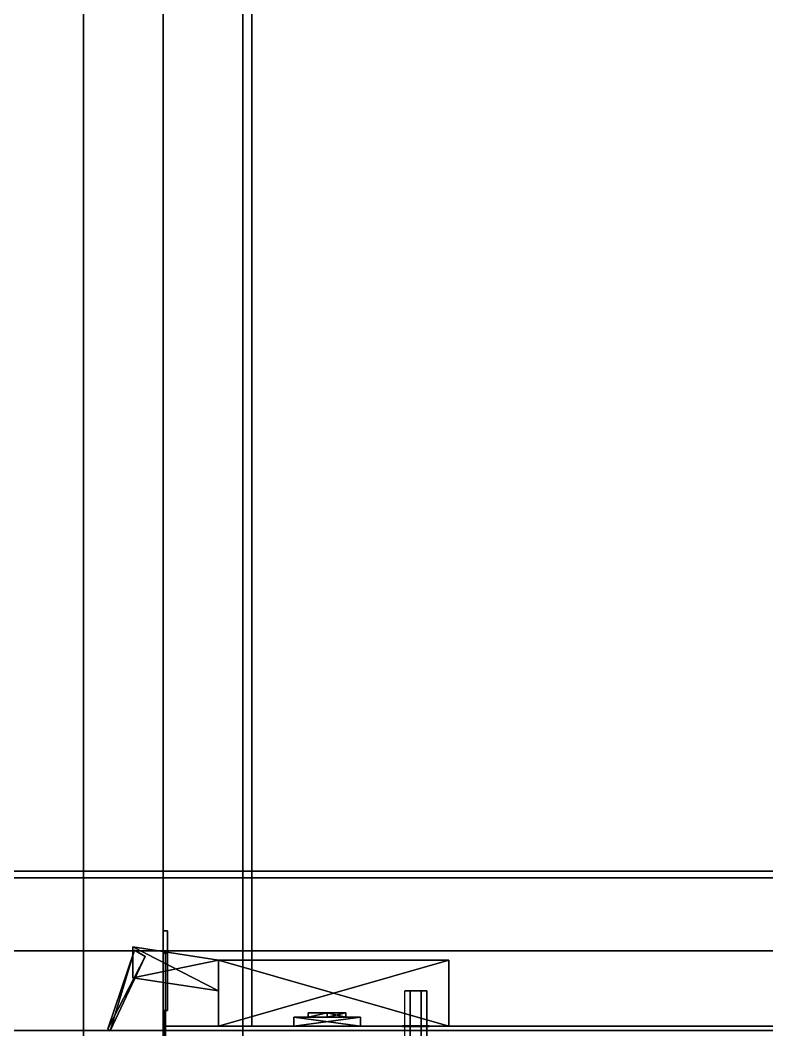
# Model space of a CAD drawing. Extents: x 0 to 4068, y -4475 to 0.
# Drawn here: x 1770.7 to 1939.2, y -2110.3 to -1882.3 of the extents above; entities that cross this region are included whole.
import ezdxf

# ---------------------------------------------------------------- set-up
doc = ezdxf.new("R2010")
doc.units = 0
for name, color, linetype in [('LAYER0', 7, 'CONTINUOUS'), ('LAYER102', 253, 'CONTINUOUS'), ('LAYER103', 28, 'CONTINUOUS'), ('LAYER104', 253, 'CONTINUOUS'), ('LAYER105', 253, 'CONTINUOUS'), ('LAYER107', 253, 'CONTINUOUS'), ('LAYER109', 253, 'CONTINUOUS'), ('LAYER12', 7, 'CONTINUOUS'), ('LAYER128', 253, 'CONTINUOUS'), ('LAYER130', 253, 'CONTINUOUS'), ('LAYER132', 253, 'CONTINUOUS'), ('LAYER133', 253, 'CONTINUOUS'), ('LAYER17', 7, 'CONTINUOUS'), ('LAYER24', 2, 'CONTINUOUS'), ('LAYER31', 45, 'CONTINUOUS'), ('LAYER33', 45, 'CONTINUOUS'), ('LAYER34', 45, 'CONTINUOUS'), ('LAYER36', 45, 'CONTINUOUS'), ('LAYER43', 45, 'CONTINUOUS'), ('LAYER44', 45, 'CONTINUOUS'), ('LAYER45', 45, 'CONTINUOUS'), ('LAYER46', 45, 'CONTINUOUS'), ('LAYER48', 45, 'CONTINUOUS'), ('LAYER49', 45, 'CONTINUOUS'), ('LAYER5', 7, 'CONTINUOUS'), ('LAYER51', 45, 'CONTINUOUS'), ('LAYER52', 45, 'CONTINUOUS'), ('LAYER54', 45, 'CONTINUOUS'), ('LAYER55', 254, 'CONTINUOUS')]:
    doc.layers.add(name, color=color, linetype=linetype)

msp = doc.modelspace()

# ---------------------------------------------------------------- linework, layer by layer
at = {"layer": 'LAYER0', "invisible_edges": 1}
for points in [[(4068, 0), (0, -4475), (0, 0), (4068, 0)], [(0, -4475), (4068, 0), (4068, -4475), (0, -4475)]]:
    msp.add_3dface(points, dxfattribs=at)
at = {"layer": 'LAYER102'}
for points in [[(1798.925, -2093.808, 1802.348), (1790.5, -2110.091, 1802.348), (1796.544, -2092.318, 1802.348), (1798.925, -2093.808, 1802.348)], [(1791.077, -2110.582, 1813.652), (1796.544, -2092.318, 1813.652), (1790.5, -2110.091, 1813.652), (1791.077, -2110.582, 1813.652)], [(1790.5, -2110.091, 1802.348), (1790.5, -2110.091, 1813.652), (1796.544, -2092.318, 1802.348), (1790.5, -2110.091, 1802.348)], [(1796.544, -2092.318, 1802.348), (1790.5, -2110.091, 1813.652), (1796.544, -2092.318, 1813.652), (1796.544, -2092.318, 1802.348)], [(1798.925, -2093.808, 2256.348), (1790.5, -2110.091, 2256.348), (1796.544, -2092.318, 2256.348), (1798.925, -2093.808, 2256.348)], [(1791.077, -2110.582, 2267.652), (1796.544, -2092.318, 2267.652), (1790.5, -2110.091, 2267.652), (1791.077, -2110.582, 2267.652)], [(1790.5, -2110.091, 2256.348), (1790.5, -2110.091, 2267.652), (1796.544, -2092.318, 2256.348), (1790.5, -2110.091, 2256.348)], [(1796.544, -2092.318, 2256.348), (1790.5, -2110.091, 2267.652), (1796.544, -2092.318, 2267.652), (1796.544, -2092.318, 2256.348)], [(1798.925, -2093.808, 1813.652), (1796.544, -2092.318, 1813.652), (1791.077, -2110.582, 1813.652), (1798.925, -2093.808, 1813.652)], [(1798.925, -2093.808, 2267.652), (1796.544, -2092.318, 2267.652), (1791.077, -2110.582, 2267.652), (1798.925, -2093.808, 2267.652)], [(1796.135, -2098.558, 1801.217), (1796.135, -2091.594, 1801.217), (1815.5, -2101.542, 1801.217), (1796.135, -2098.558, 1801.217)], [(1815.5, -2101.542, 1801.217), (1796.135, -2091.594, 1801.217), (1815.5, -2094.579, 1801.217), (1815.5, -2101.542, 1801.217)], [(1796.135, -2098.558, 1814.783), (1815.5, -2094.579, 1814.783), (1796.135, -2091.594, 1814.783), (1796.135, -2098.558, 1814.783)], [(1796.135, -2091.594, 1801.217), (1796.135, -2091.594, 1814.783), (1815.5, -2094.579, 1801.217), (1796.135, -2091.594, 1801.217)], [(1815.5, -2094.579, 1801.217), (1796.135, -2091.594, 1814.783), (1815.5, -2094.579, 1814.783), (1815.5, -2094.579, 1801.217)], [(1796.135, -2098.558, 2255.217), (1796.135, -2091.594, 2255.217), (1815.5, -2101.542, 2255.217), (1796.135, -2098.558, 2255.217)], [(1815.5, -2101.542, 2255.217), (1796.135, -2091.594, 2255.217), (1815.5, -2094.579, 2255.217), (1815.5, -2101.542, 2255.217)], [(1796.135, -2098.558, 2268.783), (1815.5, -2094.579, 2268.783), (1796.135, -2091.594, 2268.783), (1796.135, -2098.558, 2268.783)], [(1796.135, -2091.594, 2255.217), (1796.135, -2091.594, 2268.783), (1815.5, -2094.579, 2255.217), (1796.135, -2091.594, 2255.217)], [(1815.5, -2094.579, 2255.217), (1796.135, -2091.594, 2268.783), (1815.5, -2094.579, 2268.783), (1815.5, -2094.579, 2255.217)], [(1791.077, -2110.582, 1802.348), (1790.5, -2110.091, 1802.348), (1798.925, -2093.808, 1802.348), (1791.077, -2110.582, 1802.348)], [(1791.077, -2110.582, 2256.348), (1790.5, -2110.091, 2256.348), (1798.925, -2093.808, 2256.348), (1791.077, -2110.582, 2256.348)], [(1815.5, -2101.542, 1814.783), (1815.5, -2094.579, 1814.783), (1796.135, -2098.558, 1814.783), (1815.5, -2101.542, 1814.783)], [(1815.5, -2101.542, 2268.783), (1815.5, -2094.579, 2268.783), (1796.135, -2098.558, 2268.783), (1815.5, -2101.542, 2268.783)], [(1815.5, -2109.5, 1801.217), (1815.5, -2094.579, 1801.217), (1867.5, -2109.5, 1801.217), (1815.5, -2109.5, 1801.217)], [(1867.5, -2109.5, 1801.217), (1815.5, -2094.579, 1801.217), (1867.5, -2094.579, 1801.217), (1867.5, -2109.5, 1801.217)], [(1867.5, -2109.5, 1814.783), (1867.5, -2094.579, 1814.783), (1815.5, -2109.5, 1814.783), (1867.5, -2109.5, 1814.783)], [(1815.5, -2109.5, 1814.783), (1867.5, -2094.579, 1814.783), (1815.5, -2094.579, 1814.783), (1815.5, -2109.5, 1814.783)], [(1815.5, -2094.579, 1801.217), (1815.5, -2094.579, 1814.783), (1867.5, -2094.579, 1801.217), (1815.5, -2094.579, 1801.217)], [(1867.5, -2094.579, 1801.217), (1815.5, -2094.579, 1814.783), (1867.5, -2094.579, 1814.783), (1867.5, -2094.579, 1801.217)], [(1815.5, -2109.5, 2255.217), (1815.5, -2094.579, 2255.217), (1867.5, -2109.5, 2255.217), (1815.5, -2109.5, 2255.217)], [(1867.5, -2109.5, 2255.217), (1815.5, -2094.579, 2255.217), (1867.5, -2094.579, 2255.217), (1867.5, -2109.5, 2255.217)], [(1867.5, -2109.5, 2268.783), (1867.5, -2094.579, 2268.783), (1815.5, -2109.5, 2268.783), (1867.5, -2109.5, 2268.783)], [(1815.5, -2109.5, 2268.783), (1867.5, -2094.579, 2268.783), (1815.5, -2094.579, 2268.783), (1815.5, -2109.5, 2268.783)], [(1815.5, -2094.579, 2255.217), (1815.5, -2094.579, 2268.783), (1867.5, -2094.579, 2255.217), (1815.5, -2094.579, 2255.217)], [(1867.5, -2094.579, 2255.217), (1815.5, -2094.579, 2268.783), (1867.5, -2094.579, 2268.783), (1867.5, -2094.579, 2255.217)], [(1867.5, -2109.5, 1801.217), (1867.5, -2094.579, 1801.217), (1867.5, -2109.5, 1814.783), (1867.5, -2109.5, 1801.217)], [(1867.5, -2109.5, 1814.783), (1867.5, -2094.579, 1801.217), (1867.5, -2094.579, 1814.783), (1867.5, -2109.5, 1814.783)], [(1867.5, -2109.5, 2255.217), (1867.5, -2094.579, 2255.217), (1867.5, -2109.5, 2268.783), (1867.5, -2109.5, 2255.217)], [(1867.5, -2109.5, 2268.783), (1867.5, -2094.579, 2255.217), (1867.5, -2094.579, 2268.783), (1867.5, -2109.5, 2268.783)], [(1835.757, -2106.516, 1826.087), (1840, -2106.516, 1821.291), (1835.757, -2107.51, 1826.087), (1835.757, -2106.516, 1826.087)], [(1835.757, -2107.51, 1826.087), (1840, -2106.516, 1821.291), (1840, -2107.51, 1821.291), (1835.757, -2107.51, 1826.087)], [(1840, -2107.51, 1830.883), (1840, -2106.516, 1830.883), (1835.757, -2107.51, 1826.087), (1840, -2107.51, 1830.883)], [(1835.757, -2107.51, 1826.087), (1840, -2106.516, 1830.883), (1835.757, -2106.516, 1826.087), (1835.757, -2107.51, 1826.087)], [(1840, -2106.516, 1830.883), (1844.243, -2106.516, 1826.087), (1835.757, -2106.516, 1826.087), (1840, -2106.516, 1830.883)], [(1835.757, -2106.516, 1826.087), (1844.243, -2106.516, 1826.087), (1840, -2106.516, 1821.291), (1835.757, -2106.516, 1826.087)], [(1835.757, -2106.516, 1789.913), (1840, -2106.516, 1785.117), (1835.757, -2107.51, 1789.913), (1835.757, -2106.516, 1789.913)], [(1835.757, -2107.51, 1789.913), (1840, -2106.516, 1785.117), (1840, -2107.51, 1785.117), (1835.757, -2107.51, 1789.913)], [(1840, -2107.51, 1794.709), (1840, -2106.516, 1794.709), (1835.757, -2107.51, 1789.913), (1840, -2107.51, 1794.709)], [(1835.757, -2107.51, 1789.913), (1840, -2106.516, 1794.709), (1835.757, -2106.516, 1789.913), (1835.757, -2107.51, 1789.913)], [(1840, -2106.516, 1794.709), (1844.243, -2106.516, 1789.913), (1835.757, -2106.516, 1789.913), (1840, -2106.516, 1794.709)], [(1835.757, -2106.516, 1789.913), (1844.243, -2106.516, 1789.913), (1840, -2106.516, 1785.117), (1835.757, -2106.516, 1789.913)], [(1835.757, -2106.516, 2280.087), (1840, -2106.516, 2275.291), (1835.757, -2107.51, 2280.087), (1835.757, -2106.516, 2280.087)], [(1835.757, -2107.51, 2280.087), (1840, -2106.516, 2275.291), (1840, -2107.51, 2275.291), (1835.757, -2107.51, 2280.087)], [(1840, -2107.51, 2284.883), (1840, -2106.516, 2284.883), (1835.757, -2107.51, 2280.087), (1840, -2107.51, 2284.883)], [(1835.757, -2107.51, 2280.087), (1840, -2106.516, 2284.883), (1835.757, -2106.516, 2280.087), (1835.757, -2107.51, 2280.087)], [(1840, -2106.516, 2284.883), (1844.243, -2106.516, 2280.087), (1835.757, -2106.516, 2280.087), (1840, -2106.516, 2284.883)], [(1835.757, -2106.516, 2280.087), (1844.243, -2106.516, 2280.087), (1840, -2106.516, 2275.291), (1835.757, -2106.516, 2280.087)], [(1835.757, -2106.516, 2243.913), (1840, -2106.516, 2239.117), (1835.757, -2107.51, 2243.913), (1835.757, -2106.516, 2243.913)], [(1835.757, -2107.51, 2243.913), (1840, -2106.516, 2239.117), (1840, -2107.51, 2239.117), (1835.757, -2107.51, 2243.913)], [(1840, -2107.51, 2248.709), (1840, -2106.516, 2248.709), (1835.757, -2107.51, 2243.913), (1840, -2107.51, 2248.709)], [(1835.757, -2107.51, 2243.913), (1840, -2106.516, 2248.709), (1835.757, -2106.516, 2243.913), (1835.757, -2107.51, 2243.913)], [(1840, -2106.516, 2248.709), (1844.243, -2106.516, 2243.913), (1835.757, -2106.516, 2243.913), (1840, -2106.516, 2248.709)], [(1835.757, -2106.516, 2243.913), (1844.243, -2106.516, 2243.913), (1840, -2106.516, 2239.117), (1835.757, -2106.516, 2243.913)], [(1840, -2106.516, 1821.291), (1844.243, -2106.516, 1826.087), (1840, -2107.51, 1821.291), (1840, -2106.516, 1821.291)], [(1840, -2107.51, 1821.291), (1844.243, -2106.516, 1826.087), (1844.243, -2107.51, 1826.087), (1840, -2107.51, 1821.291)], [(1844.243, -2106.516, 1826.087), (1840, -2106.516, 1830.883), (1844.243, -2107.51, 1826.087), (1844.243, -2106.516, 1826.087)], [(1844.243, -2107.51, 1826.087), (1840, -2106.516, 1830.883), (1840, -2107.51, 1830.883), (1844.243, -2107.51, 1826.087)], [(1840, -2106.516, 1785.117), (1844.243, -2106.516, 1789.913), (1840, -2107.51, 1785.117), (1840, -2106.516, 1785.117)], [(1840, -2107.51, 1785.117), (1844.243, -2106.516, 1789.913), (1844.243, -2107.51, 1789.913), (1840, -2107.51, 1785.117)], [(1844.243, -2106.516, 1789.913), (1840, -2106.516, 1794.709), (1844.243, -2107.51, 1789.913), (1844.243, -2106.516, 1789.913)], [(1844.243, -2107.51, 1789.913), (1840, -2106.516, 1794.709), (1840, -2107.51, 1794.709), (1844.243, -2107.51, 1789.913)], [(1840, -2106.516, 2275.291), (1844.243, -2106.516, 2280.087), (1840, -2107.51, 2275.291), (1840, -2106.516, 2275.291)], [(1840, -2107.51, 2275.291), (1844.243, -2106.516, 2280.087), (1844.243, -2107.51, 2280.087), (1840, -2107.51, 2275.291)], [(1844.243, -2106.516, 2280.087), (1840, -2106.516, 2284.883), (1844.243, -2107.51, 2280.087), (1844.243, -2106.516, 2280.087)], [(1844.243, -2107.51, 2280.087), (1840, -2106.516, 2284.883), (1840, -2107.51, 2284.883), (1844.243, -2107.51, 2280.087)], [(1840, -2106.516, 2239.117), (1844.243, -2106.516, 2243.913), (1840, -2107.51, 2239.117), (1840, -2106.516, 2239.117)], [(1840, -2107.51, 2239.117), (1844.243, -2106.516, 2243.913), (1844.243, -2107.51, 2243.913), (1840, -2107.51, 2239.117)], [(1844.243, -2106.516, 2243.913), (1840, -2106.516, 2248.709), (1844.243, -2107.51, 2243.913), (1844.243, -2106.516, 2243.913)], [(1844.243, -2107.51, 2243.913), (1840, -2106.516, 2248.709), (1840, -2107.51, 2248.709), (1844.243, -2107.51, 2243.913)], [(1832.5, -2107.51, 1834), (1832.5, -2109.5, 1834), (1847.5, -2109.5, 1834), (1832.5, -2107.51, 1834)], [(1832.5, -2107.51, 1834), (1847.5, -2109.5, 1834), (1847.5, -2107.51, 1834), (1832.5, -2107.51, 1834)], [(1847.5, -2107.51, 1782), (1847.5, -2109.5, 1782), (1832.5, -2109.5, 1782), (1847.5, -2107.51, 1782)], [(1847.5, -2107.51, 1782), (1832.5, -2109.5, 1782), (1832.5, -2107.51, 1782), (1847.5, -2107.51, 1782)], [(1832.5, -2109.5, 1782), (1832.5, -2109.5, 1834), (1832.5, -2107.51, 1834), (1832.5, -2109.5, 1782)], [(1832.5, -2109.5, 1782), (1832.5, -2107.51, 1834), (1832.5, -2107.51, 1782), (1832.5, -2109.5, 1782)], [(1832.5, -2107.51, 1782), (1832.5, -2107.51, 1834), (1847.5, -2107.51, 1834), (1832.5, -2107.51, 1782)], [(1832.5, -2107.51, 1782), (1847.5, -2107.51, 1834), (1847.5, -2107.51, 1782), (1832.5, -2107.51, 1782)], [(1832.5, -2107.51, 2288), (1832.5, -2109.5, 2288), (1847.5, -2109.5, 2288), (1832.5, -2107.51, 2288)], [(1832.5, -2107.51, 2288), (1847.5, -2109.5, 2288), (1847.5, -2107.51, 2288), (1832.5, -2107.51, 2288)], [(1847.5, -2107.51, 2236), (1847.5, -2109.5, 2236), (1832.5, -2109.5, 2236), (1847.5, -2107.51, 2236)], [(1847.5, -2107.51, 2236), (1832.5, -2109.5, 2236), (1832.5, -2107.51, 2236), (1847.5, -2107.51, 2236)], [(1832.5, -2109.5, 2236), (1832.5, -2109.5, 2288), (1832.5, -2107.51, 2288), (1832.5, -2109.5, 2236)], [(1832.5, -2109.5, 2236), (1832.5, -2107.51, 2288), (1832.5, -2107.51, 2236), (1832.5, -2109.5, 2236)], [(1832.5, -2107.51, 2236), (1832.5, -2107.51, 2288), (1847.5, -2107.51, 2288), (1832.5, -2107.51, 2236)], [(1832.5, -2107.51, 2236), (1847.5, -2107.51, 2288), (1847.5, -2107.51, 2236), (1832.5, -2107.51, 2236)], [(1840, -2107.51, 1830.883), (1840, -2107.51, 1821.291), (1835.757, -2107.51, 1826.087), (1840, -2107.51, 1830.883)], [(1840, -2107.51, 1794.709), (1840, -2107.51, 1785.117), (1835.757, -2107.51, 1789.913), (1840, -2107.51, 1794.709)], [(1840, -2107.51, 2284.883), (1840, -2107.51, 2275.291), (1835.757, -2107.51, 2280.087), (1840, -2107.51, 2284.883)], [(1840, -2107.51, 2248.709), (1840, -2107.51, 2239.117), (1835.757, -2107.51, 2243.913), (1840, -2107.51, 2248.709)], [(1840, -2107.51, 1830.883), (1844.243, -2107.51, 1826.087), (1840, -2107.51, 1821.291), (1840, -2107.51, 1830.883)], [(1840, -2107.51, 1794.709), (1844.243, -2107.51, 1789.913), (1840, -2107.51, 1785.117), (1840, -2107.51, 1794.709)], [(1840, -2107.51, 2284.883), (1844.243, -2107.51, 2280.087), (1840, -2107.51, 2275.291), (1840, -2107.51, 2284.883)], [(1840, -2107.51, 2248.709), (1844.243, -2107.51, 2243.913), (1840, -2107.51, 2239.117), (1840, -2107.51, 2248.709)], [(1847.5, -2107.51, 1834), (1847.5, -2109.5, 1834), (1847.5, -2109.5, 1782), (1847.5, -2107.51, 1834)], [(1847.5, -2107.51, 1834), (1847.5, -2109.5, 1782), (1847.5, -2107.51, 1782), (1847.5, -2107.51, 1834)], [(1847.5, -2107.51, 2288), (1847.5, -2109.5, 2288), (1847.5, -2109.5, 2236), (1847.5, -2107.51, 2288)], [(1847.5, -2107.51, 2288), (1847.5, -2109.5, 2236), (1847.5, -2107.51, 2236), (1847.5, -2107.51, 2288)]]:
    msp.add_3dface(points, dxfattribs=at)
at = {"layer": 'LAYER103'}
for points, invisible_edges in [([(1803.5, -2106, 1817), (1803.5, -2106, 1799), (1803.5, -2093, 1799), (1803.5, -2093, 1817)], 1), ([(1803.5, -2106, 2271), (1803.5, -2106, 2253), (1803.5, -2093, 2253), (1803.5, -2093, 2271)], 1), ([(1803.5, -2110.209, 1813.317), (1803.5, -2110, 1802.5), (1803.5, -2106, 1799), (1803.5, -2106, 1817)], 5), ([(1803.5, -2110.209, 2267.317), (1803.5, -2110, 2256.5), (1803.5, -2106, 2253), (1803.5, -2106, 2271)], 5), ([(1803.5, -2117, 1813.5), (1803.5, -2117, 1802.5), (1803.5, -2110, 1802.5), (1803.5, -2110.209, 1813.317)], 4), ([(1803.5, -2117, 2267.5), (1803.5, -2117, 2256.5), (1803.5, -2110, 2256.5), (1803.5, -2110.209, 2267.317)], 4)]:
    msp.add_3dface(points, dxfattribs=dict(at, invisible_edges=invisible_edges))
at = {"layer": 'LAYER104', "invisible_edges": 1}
for points in [[(1803, -1704, 2362), (1803, -2125.5, 1708), (1803, -1704, 1708), (1803, -1704, 2362)], [(1803, -2125.5, 1708), (1803, -1704, 2362), (1803, -2125.5, 2362), (1803, -2125.5, 1708)]]:
    msp.add_3dface(points, dxfattribs=at)
at = {"layer": 'LAYER105', "invisible_edges": 1}
for points in [[(1785, -1704, 1708), (1803, -2125.5, 1708), (1785, -2125.5, 1708), (1785, -1704, 1708)], [(1803, -2125.5, 1708), (1785, -1704, 1708), (1803, -1704, 1708), (1803, -2125.5, 1708)]]:
    msp.add_3dface(points, dxfattribs=at)
at = {"layer": 'LAYER107', "invisible_edges": 1}
for points in [[(1803, -1704, 2362), (1785, -2125.5, 2362), (1803, -2125.5, 2362), (1803, -1704, 2362)], [(1785, -2125.5, 2362), (1803, -1704, 2362), (1785, -1704, 2362), (1785, -2125.5, 2362)]]:
    msp.add_3dface(points, dxfattribs=at)
at = {"layer": 'LAYER109', "invisible_edges": 1}
for points in [[(1785, -2125.5, 2362), (1785, -1704, 1708), (1785, -2125.5, 1708), (1785, -2125.5, 2362)], [(1785, -1704, 1708), (1785, -2125.5, 2362), (1785, -1704, 2362), (1785, -1704, 1708)]]:
    msp.add_3dface(points, dxfattribs=at)
at = {"layer": 'LAYER12'}
for points, invisible_edges in [([(1567, -2886, 873), (1627.02, -2076, 873), (2153, -2886, 873), (1567, -2886, 873)], 3), ([(2153, -2886, 873), (1627.02, -2076, 873), (2068, -2076, 873), (2153, -2886, 873)], 5)]:
    msp.add_3dface(points, dxfattribs=dict(at, invisible_edges=invisible_edges))
at = {"layer": 'LAYER128', "invisible_edges": 1}
for points in [[(1821, -2882.5, 2425), (1821, -527.5, 2365), (1821, -527.5, 2425), (1821, -2882.5, 2425)], [(1821, -527.5, 2365), (1821, -2882.5, 2425), (1821, -2882.5, 2365), (1821, -527.5, 2365)]]:
    msp.add_3dface(points, dxfattribs=at)
at = {"layer": 'LAYER130', "invisible_edges": 1}
for points in [[(1803, -2882.5, 2365), (1821, -527.5, 2365), (1821, -2882.5, 2365), (1803, -2882.5, 2365)], [(1821, -527.5, 2365), (1803, -2882.5, 2365), (1803, -527.5, 2365), (1821, -527.5, 2365)]]:
    msp.add_3dface(points, dxfattribs=at)
at = {"layer": 'LAYER132', "invisible_edges": 1}
for points in [[(1803, -527.5, 2425), (1821, -2882.5, 2425), (1821, -527.5, 2425), (1803, -527.5, 2425)], [(1821, -2882.5, 2425), (1803, -527.5, 2425), (1803, -2882.5, 2425), (1821, -2882.5, 2425)]]:
    msp.add_3dface(points, dxfattribs=at)
at = {"layer": 'LAYER133', "invisible_edges": 1}
for points in [[(1803, -2882.5, 2365), (1803, -527.5, 2425), (1803, -527.5, 2365), (1803, -2882.5, 2365)], [(1803, -527.5, 2425), (1803, -2882.5, 2365), (1803, -2882.5, 2425), (1803, -527.5, 2425)]]:
    msp.add_3dface(points, dxfattribs=at)
at = {"layer": 'LAYER17'}
for points, invisible_edges in [([(1627.02, -2076, 927), (1567, -2886, 927), (2153, -2886, 927), (1627.02, -2076, 927)], 5), ([(1627.02, -2076, 927), (2153, -2886, 927), (2068, -2076, 927), (1627.02, -2076, 927)], 3)]:
    msp.add_3dface(points, dxfattribs=dict(at, invisible_edges=invisible_edges))
at = {"layer": 'LAYER24'}
for points in [[(1804, -2088, 1829), (1803, -2088, 1829), (1804, -2088, 1829)], [(1804, -2106, 1787), (1803, -2106, 1787), (1803, -2088, 1787), (1804, -2088, 1787)], [(1803, -2088, 1787), (1803, -2088, 1829), (1804, -2088, 1829), (1804, -2088, 1787)], [(1804, -2106, 1829), (1803, -2106, 1829), (1803, -2088, 1829), (1804, -2088, 1829)], [(1803, -2088, 1787), (1803, -2106, 1787), (1803, -2106, 1829), (1803, -2088, 1829)], [(1804, -2088, 2283), (1803, -2088, 2283), (1804, -2088, 2283)], [(1804, -2106, 2241), (1803, -2106, 2241), (1803, -2088, 2241), (1804, -2088, 2241)], [(1803, -2088, 2241), (1803, -2088, 2283), (1804, -2088, 2283), (1804, -2088, 2241)], [(1804, -2106, 2283), (1803, -2106, 2283), (1803, -2088, 2283), (1804, -2088, 2283)], [(1803, -2088, 2241), (1803, -2106, 2241), (1803, -2106, 2283), (1803, -2088, 2283)], [(1804, -2088, 1787), (1804, -2106, 1787), (1804, -2106, 1787), (1804, -2088, 1787)], [(1804, -2088, 1829), (1804, -2106, 1829), (1804, -2106, 1829), (1804, -2088, 1829)], [(1804, -2088, 2241), (1804, -2106, 2241), (1804, -2106, 2241), (1804, -2088, 2241)], [(1804, -2088, 2283), (1804, -2106, 2283), (1804, -2106, 2283), (1804, -2088, 2283)], [(1803, -2093, 1799), (1803, -2093, 1817), (1803, -2093, 1799)], [(1804, -2093, 1799), (1803, -2093, 1799), (1803, -2093, 1817), (1804, -2093, 1817)], [(1804, -2093, 1799), (1803, -2093, 1799), (1803, -2106, 1799), (1804, -2106, 1799)], [(1804, -2093, 1817), (1803, -2093, 1817), (1803, -2106, 1817), (1804, -2106, 1817)], [(1803, -2093, 2253), (1803, -2093, 2271), (1803, -2093, 2253)], [(1804, -2093, 2253), (1803, -2093, 2253), (1803, -2093, 2271), (1804, -2093, 2271)], [(1804, -2093, 2253), (1803, -2093, 2253), (1803, -2106, 2253), (1804, -2106, 2253)], [(1804, -2093, 2271), (1803, -2093, 2271), (1803, -2106, 2271), (1804, -2106, 2271)], [(1803, -2106, 1799), (1803, -2106, 1787), (1803, -2106, 1799)], [(1803, -2106, 1817), (1803, -2106, 1829), (1803, -2106, 1817)], [(1804, -2106, 1799), (1803, -2106, 1799), (1803, -2106, 1787), (1804, -2106, 1787)], [(1804, -2106, 1817), (1803, -2106, 1817), (1803, -2106, 1829), (1804, -2106, 1829)], [(1803, -2106, 2253), (1803, -2106, 2241), (1803, -2106, 2253)], [(1803, -2106, 2271), (1803, -2106, 2283), (1803, -2106, 2271)], [(1804, -2106, 2253), (1803, -2106, 2253), (1803, -2106, 2241), (1804, -2106, 2241)], [(1804, -2106, 2271), (1803, -2106, 2271), (1803, -2106, 2283), (1804, -2106, 2283)]]:
    msp.add_3dface(points, dxfattribs=at)
for points, invisible_edges in [([(1804, -2088, 1829), (1804, -2088, 1787), (1804, -2093, 1799), (1804, -2093, 1817)], 10), ([(1804, -2088, 1787), (1804, -2093, 1799), (1804, -2106, 1799), (1804, -2106, 1787)], 1), ([(1804, -2088, 1829), (1804, -2093, 1817), (1804, -2106, 1817), (1804, -2106, 1829)], 1), ([(1804, -2088, 2283), (1804, -2088, 2241), (1804, -2093, 2253), (1804, -2093, 2271)], 10), ([(1804, -2088, 2241), (1804, -2093, 2253), (1804, -2106, 2253), (1804, -2106, 2241)], 1), ([(1804, -2088, 2283), (1804, -2093, 2271), (1804, -2106, 2271), (1804, -2106, 2283)], 1), ([(1803.25, -2106, 1795), (1803.25, -2110.975, 1795.99), (1803.25, -2110, 1802.5), (1803.25, -2106, 1799)], 2), ([(1803.25, -2110.975, 1820.01), (1803.25, -2106, 1821), (1803.25, -2106, 1817), (1803.25, -2110, 1813.5)], 8), ([(1803.25, -2106, 2249), (1803.25, -2110.975, 2249.99), (1803.25, -2110, 2256.5), (1803.25, -2106, 2253)], 2), ([(1803.25, -2110.975, 2274.01), (1803.25, -2106, 2275), (1803.25, -2106, 2271), (1803.25, -2110, 2267.5)], 8), ([(1803.25, -2110.975, 1795.99), (1803.25, -2115.192, 1798.808), (1803.25, -2113.5, 1802.5), (1803.25, -2110, 1802.5)], 10), ([(1803.25, -2115.192, 1817.192), (1803.25, -2110.975, 1820.01), (1803.25, -2110, 1813.5), (1803.25, -2113.5, 1813.5)], 10), ([(1803.25, -2110.975, 2249.99), (1803.25, -2115.192, 2252.808), (1803.25, -2113.5, 2256.5), (1803.25, -2110, 2256.5)], 10), ([(1803.25, -2115.192, 2271.192), (1803.25, -2110.975, 2274.01), (1803.25, -2110, 2267.5), (1803.25, -2113.5, 2267.5)], 10)]:
    msp.add_3dface(points, dxfattribs=dict(at, invisible_edges=invisible_edges))
at = {"layer": 'LAYER31', "invisible_edges": 1}
for points in [[(2153, -1295.5, 2364), (1803, -2109.5, 2364), (2153, -2109.5, 2364), (2153, -1295.5, 2364)], [(1803, -2109.5, 2364), (2153, -1295.5, 2364), (1803, -1295.5, 2364), (1803, -2109.5, 2364)], [(2153, -2109.5, 1706), (1803, -1295.5, 1706), (2153, -1295.5, 1706), (2153, -2109.5, 1706)], [(1803, -1295.5, 1706), (2153, -2109.5, 1706), (1803, -2109.5, 1706), (1803, -1295.5, 1706)], [(2153, -2074.5, 154), (1617, -1330.5, 154), (2153, -1330.5, 154), (2153, -2074.5, 154)], [(1617, -1330.5, 154), (2153, -2074.5, 154), (1617, -2074.5, 154), (1617, -1330.5, 154)]]:
    msp.add_3dface(points, dxfattribs=at)
at = {"layer": 'LAYER33', "invisible_edges": 1}
for points in [[(1803, -1295.5, 2346), (1803, -2109.5, 2364), (1803, -1295.5, 2364), (1803, -1295.5, 2346)], [(1803, -2109.5, 2364), (1803, -1295.5, 2346), (1803, -2109.5, 2346), (1803, -2109.5, 2364)], [(1803, -2109.5, 1724), (1803, -1295.5, 1706), (1803, -2109.5, 1706), (1803, -2109.5, 1724)], [(1803, -1295.5, 1706), (1803, -2109.5, 1724), (1803, -1295.5, 1724), (1803, -1295.5, 1706)]]:
    msp.add_3dface(points, dxfattribs=at)
at = {"layer": 'LAYER34', "invisible_edges": 1}
for points in [[(2153, -2074.5, 154), (1617, -2074.5, 172), (1617, -2074.5, 154), (2153, -2074.5, 154)], [(1617, -2074.5, 172), (2153, -2074.5, 154), (2153, -2074.5, 172), (1617, -2074.5, 172)], [(2153, -2109.5, 2346), (1803, -2109.5, 2364), (1803, -2109.5, 2346), (2153, -2109.5, 2346)], [(1803, -2109.5, 2364), (2153, -2109.5, 2346), (2153, -2109.5, 2364), (1803, -2109.5, 2364)], [(2153, -2109.5, 1706), (1803, -2109.5, 1724), (1803, -2109.5, 1706), (2153, -2109.5, 1706)], [(1803, -2109.5, 1724), (2153, -2109.5, 1706), (2153, -2109.5, 1724), (1803, -2109.5, 1724)]]:
    msp.add_3dface(points, dxfattribs=at)
at = {"layer": 'LAYER36', "invisible_edges": 1}
for points in [[(1803, -1295.5, 2346), (2153, -2109.5, 2346), (1803, -2109.5, 2346), (1803, -1295.5, 2346)], [(2153, -2109.5, 2346), (1803, -1295.5, 2346), (2153, -1295.5, 2346), (2153, -2109.5, 2346)], [(1803, -2109.5, 1724), (2153, -1295.5, 1724), (1803, -1295.5, 1724), (1803, -2109.5, 1724)], [(2153, -1295.5, 1724), (1803, -2109.5, 1724), (2153, -2109.5, 1724), (2153, -1295.5, 1724)], [(1617, -2074.5, 172), (2153, -1330.5, 172), (1617, -1330.5, 172), (1617, -2074.5, 172)], [(2153, -1330.5, 172), (1617, -2074.5, 172), (2153, -2074.5, 172), (2153, -1330.5, 172)]]:
    msp.add_3dface(points, dxfattribs=at)
at = {"layer": 'LAYER43', "invisible_edges": 1}
for points in [[(2153, -2074.5, 153), (1617, -2074.5, 873), (2153, -2074.5, 873), (2153, -2074.5, 153)], [(1617, -2074.5, 873), (2153, -2074.5, 153), (1617, -2074.5, 153), (1617, -2074.5, 873)], [(2153, -2109.5, 1705), (1803, -2109.5, 2365), (2153, -2109.5, 2365), (2153, -2109.5, 1705)], [(1803, -2109.5, 2365), (2153, -2109.5, 1705), (1803, -2109.5, 1705), (1803, -2109.5, 2365)]]:
    msp.add_3dface(points, dxfattribs=at)
at = {"layer": 'LAYER44', "invisible_edges": 1}
for points in [[(2153, -2074.5, 153), (1617, -2092.5, 153), (1617, -2074.5, 153), (2153, -2074.5, 153)], [(1617, -2092.5, 153), (2153, -2074.5, 153), (2153, -2092.5, 153), (1617, -2092.5, 153)], [(2153, -2092.5, 153), (1617, -2110.5, 153), (1617, -2092.5, 153), (2153, -2092.5, 153)], [(1617, -2110.5, 153), (2153, -2092.5, 153), (2153, -2110.5, 153), (1617, -2110.5, 153)], [(2153, -2109.5, 1705), (1803, -2127.5, 1705), (1803, -2109.5, 1705), (2153, -2109.5, 1705)], [(1803, -2127.5, 1705), (2153, -2109.5, 1705), (2153, -2127.5, 1705), (1803, -2127.5, 1705)]]:
    msp.add_3dface(points, dxfattribs=at)
at = {"layer": 'LAYER45', "invisible_edges": 1}
for points in [[(1803, -2127.5, 1705), (1803, -2109.5, 2365), (1803, -2109.5, 1705), (1803, -2127.5, 1705)], [(1803, -2109.5, 2365), (1803, -2127.5, 1705), (1803, -2127.5, 2365), (1803, -2109.5, 2365)]]:
    msp.add_3dface(points, dxfattribs=at)
at = {"layer": 'LAYER46', "invisible_edges": 1}
for points in [[(2153, -2092.5, 873), (1617, -2074.5, 873), (1617, -2092.5, 873), (2153, -2092.5, 873)], [(1617, -2074.5, 873), (2153, -2092.5, 873), (2153, -2074.5, 873), (1617, -2074.5, 873)], [(2153, -2110.5, 873), (1617, -2092.5, 873), (1617, -2110.5, 873), (2153, -2110.5, 873)], [(1617, -2092.5, 873), (2153, -2110.5, 873), (2153, -2092.5, 873), (1617, -2092.5, 873)], [(2153, -2127.5, 2365), (1803, -2109.5, 2365), (1803, -2127.5, 2365), (2153, -2127.5, 2365)], [(1803, -2109.5, 2365), (2153, -2127.5, 2365), (2153, -2109.5, 2365), (1803, -2109.5, 2365)]]:
    msp.add_3dface(points, dxfattribs=at)
at = {"layer": 'LAYER48', "invisible_edges": 1}
for points in [[(1617, -2092.5, 153), (2153, -2092.5, 873), (1617, -2092.5, 873), (1617, -2092.5, 153)], [(2153, -2092.5, 873), (1617, -2092.5, 153), (2153, -2092.5, 153), (2153, -2092.5, 873)], [(1617, -2092.5, 873), (2153, -2092.5, 153), (1617, -2092.5, 153), (1617, -2092.5, 873)], [(2153, -2092.5, 153), (1617, -2092.5, 873), (2153, -2092.5, 873), (2153, -2092.5, 153)]]:
    msp.add_3dface(points, dxfattribs=at)
at = {"layer": 'LAYER49', "invisible_edges": 1}
for points in [[(2128.4, -2109.5, 2026), (1823, -1295.5, 2026), (2128.4, -1295.5, 2026), (2128.4, -2109.5, 2026)], [(1823, -1295.5, 2026), (2128.4, -2109.5, 2026), (1823, -2109.5, 2026), (1823, -1295.5, 2026)]]:
    msp.add_3dface(points, dxfattribs=at)
at = {"layer": 'LAYER5', "invisible_edges": 1}
for points in [[(4068, -4475, 5), (0, 0, 5), (0, -4475, 5), (4068, -4475, 5)], [(0, 0, 5), (4068, -4475, 5), (4068, 0, 5), (0, 0, 5)]]:
    msp.add_3dface(points, dxfattribs=at)
at = {"layer": 'LAYER51', "invisible_edges": 1}
for points in [[(1823, -2109.5, 2044), (1823, -1295.5, 2026), (1823, -2109.5, 2026), (1823, -2109.5, 2044)], [(1823, -1295.5, 2026), (1823, -2109.5, 2044), (1823, -1295.5, 2044), (1823, -1295.5, 2026)]]:
    msp.add_3dface(points, dxfattribs=at)
at = {"layer": 'LAYER52', "invisible_edges": 1}
for points in [[(2128.4, -2109.5, 2026), (1823, -2109.5, 2044), (1823, -2109.5, 2026), (2128.4, -2109.5, 2026)], [(1823, -2109.5, 2044), (2128.4, -2109.5, 2026), (2128.4, -2109.5, 2044), (1823, -2109.5, 2044)]]:
    msp.add_3dface(points, dxfattribs=at)
at = {"layer": 'LAYER54', "invisible_edges": 1}
for points in [[(1823, -2109.5, 2044), (2128.4, -1295.5, 2044), (1823, -1295.5, 2044), (1823, -2109.5, 2044)], [(2128.4, -1295.5, 2044), (1823, -2109.5, 2044), (2128.4, -2109.5, 2044), (2128.4, -1295.5, 2044)]]:
    msp.add_3dface(points, dxfattribs=at)
at = {"layer": 'LAYER55'}
for points in [[(1857.5, -2101.5, 2023.5), (1862.5, -2101.5, 2023.5), (1861.25, -2101.5, 2025.665), (1858.75, -2101.5, 2025.665)], [(1857.5, -2101.5, 2023.5), (1858.75, -2101.5, 2021.335), (1861.25, -2101.5, 2021.335), (1862.5, -2101.5, 2023.5)], [(1863, -2109.45, 2023.5), (1857, -2109.45, 2023.5), (1858.5, -2109.45, 2026.098), (1861.5, -2109.45, 2026.098)], [(1863, -2109.45, 2023.5), (1857, -2109.45, 2023.5), (1858.5, -2109.45, 2020.902), (1861.5, -2109.45, 2020.902)], [(1863, -2109.55, 2023.5), (1857, -2109.55, 2023.5), (1858.5, -2109.55, 2026.098), (1861.5, -2109.55, 2026.098)], [(1863, -2109.55, 2023.5), (1857, -2109.55, 2023.5), (1858.5, -2109.55, 2020.902), (1861.5, -2109.55, 2020.902)]]:
    msp.add_3dface(points, dxfattribs=at)

# ---------------------------------------------------------------- meshes
at = {"layer": 'LAYER24'}
mesh = msp.add_polymesh((2, 9), dxfattribs=at)
for k, corner in enumerate([(1803.25, -2106, 1795), (1803.25, -2110.975, 1795.99), (1803.25, -2115.192, 1798.808), (1803.25, -2118.01, 1803.025), (1803.25, -2119, 1808), (1803.25, -2118.01, 1812.975), (1803.25, -2115.192, 1817.192), (1803.25, -2110.975, 1820.01), (1803.25, -2106, 1821), (1803, -2106, 1795), (1803, -2110.975, 1795.99), (1803, -2115.192, 1798.808), (1803, -2118.01, 1803.025), (1803, -2119, 1808), (1803, -2118.01, 1812.975), (1803, -2115.192, 1817.192), (1803, -2110.975, 1820.01), (1803, -2106, 1821)]):
    mesh.set_mesh_vertex(divmod(k, 9), corner)
mesh = msp.add_polymesh((2, 9), dxfattribs=at)
for k, corner in enumerate([(1803.25, -2106, 2249), (1803.25, -2110.975, 2249.99), (1803.25, -2115.192, 2252.808), (1803.25, -2118.01, 2257.025), (1803.25, -2119, 2262), (1803.25, -2118.01, 2266.975), (1803.25, -2115.192, 2271.192), (1803.25, -2110.975, 2274.01), (1803.25, -2106, 2275), (1803, -2106, 2249), (1803, -2110.975, 2249.99), (1803, -2115.192, 2252.808), (1803, -2118.01, 2257.025), (1803, -2119, 2262), (1803, -2118.01, 2266.975), (1803, -2115.192, 2271.192), (1803, -2110.975, 2274.01), (1803, -2106, 2275)]):
    mesh.set_mesh_vertex(divmod(k, 9), corner)
at = {"layer": 'LAYER55'}
mesh = msp.add_polymesh((2, 6), dxfattribs=dict(at, n_close=True))
for k, corner in enumerate([(1857.5, -2101.5, 2023.5), (1858.75, -2101.5, 2025.665), (1861.25, -2101.5, 2025.665), (1862.5, -2101.5, 2023.5), (1861.25, -2101.5, 2021.335), (1858.75, -2101.5, 2021.335), (1857.5, -2117.5, 2023.5), (1858.75, -2117.5, 2025.665), (1861.25, -2117.5, 2025.665), (1862.5, -2117.5, 2023.5), (1861.25, -2117.5, 2021.335), (1858.75, -2117.5, 2021.335)]):
    mesh.set_mesh_vertex(divmod(k, 6), corner)
mesh = msp.add_polymesh((2, 6), dxfattribs=dict(at, n_close=True))
for k, corner in enumerate([(1857, -2109.45, 2023.5), (1858.5, -2109.45, 2026.098), (1861.5, -2109.45, 2026.098), (1863, -2109.45, 2023.5), (1861.5, -2109.45, 2020.902), (1858.5, -2109.45, 2020.902), (1857, -2109.55, 2023.5), (1858.5, -2109.55, 2026.098), (1861.5, -2109.55, 2026.098), (1863, -2109.55, 2023.5), (1861.5, -2109.55, 2020.902), (1858.5, -2109.55, 2020.902)]):
    mesh.set_mesh_vertex(divmod(k, 6), corner)

doc.saveas('drawing.dxf')
